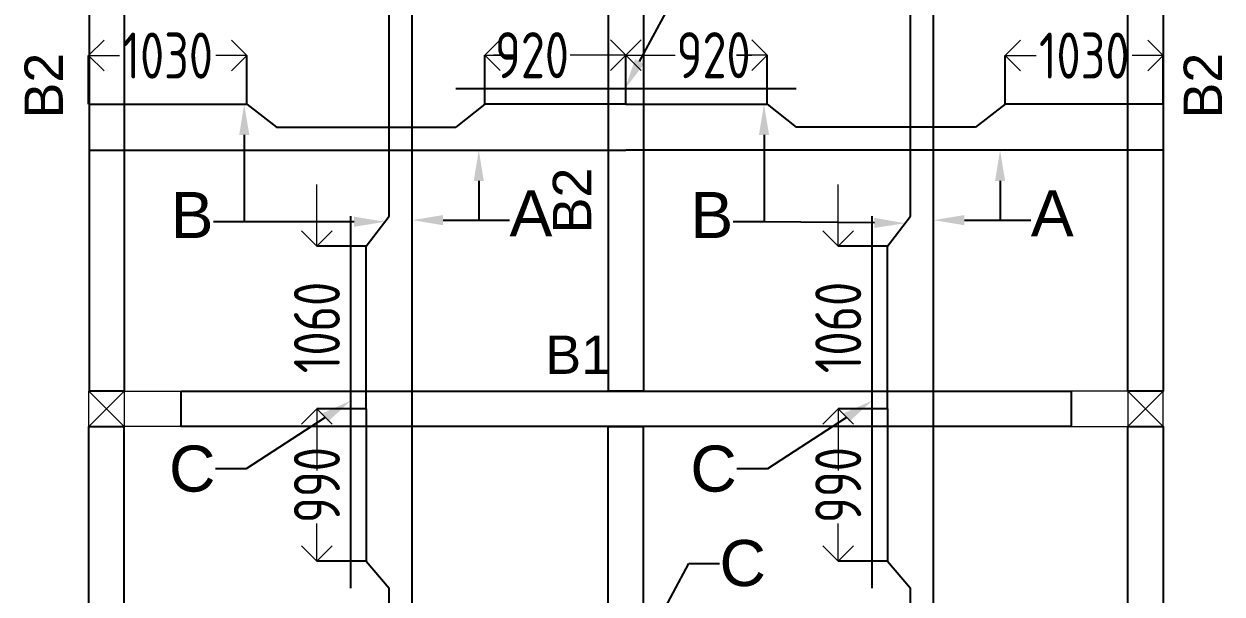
# Model space of a CAD drawing. Header units: inches. Extents: x -605 to 2991212, y -2872845 to 0.
# Drawn here: x 2845489 to 2853293, y -2283515 to -2279805 of the extents above; entities that cross this region are included whole.
import ezdxf
from ezdxf import colors
from ezdxf.entities.mleader import LeaderData, LeaderLine
from ezdxf.enums import TextEntityAlignment as Align
from ezdxf.math import Vec2, Vec3

# ---------------------------------------------------------------- set-up
doc = ezdxf.new("R2010")
doc.units = ezdxf.units.IN
doc.header["$LTSCALE"] = 600
doc.header["$MEASUREMENT"] = 0
for name, color, linetype, lineweight in [('rDIMension', 1, 'Continuous', 18), ('rRCC 2', 40, 'Continuous', 15), ('rREINF 1', 1, 'Continuous', 25)]:
    doc.layers.add(name, color=color, linetype=linetype, lineweight=lineweight)
doc.styles.add('DIM', font='geniso.shx', dxfattribs={"width": 0.85})
doc.styles.get("Standard").update_dxf_attribs({"font": 'arial.ttf'})
doc.dimstyles.new('ST-100', dxfattribs={"dimscale": 100, "dimtxt": 2.5, "dimasz": 2, "dimexe": 0.18, "dimexo": 0.0625, "dimgap": 0.2, "dimtad": 0, "dimdec": 0, "dimzin": 0, "dimdsep": 46, "dimtxsty": 'DIM', "dimblk": 'OPEN90', "dimcen": 0.09, "dimclrd": 256, "dimclrt": 7, "dimadec": 0, "dimazin": 0, "dimtfac": 1, "dimtdec": 0, "dimtofl": 0, "dimtmove": 0, "dimatfit": 3, "dimldrblk": 'OPEN90', "dimfxl": 1, "dimtolj": 1, "dimtzin": 0, "dimlwd": -1, "dimarcsym": 0})

# ---------------------------------------------------------------- blocks, each defined once
blk = doc.blocks.new('_Open90')
at = {"color": 0, "linetype": 'ByBlock', "lineweight": -2}
for p, q in [((-0.5, 0.5), (0, 0)), ((0, 0), (-1, 0)), ((0, 0), (-0.5, -0.5))]:
    blk.add_line(p, q, dxfattribs=at)
blk = doc.blocks.new('*D1016')
at = {"layer": 'Defpoints', "color": 0, "linetype": 'ByBlock'}
for p in [(2846940.3, -2280010.8), (2845910.3, -2280326.6), (2846940.3, -2280326.6)]:
    blk.add_point(p, dxfattribs=at)
at = {"layer": 'rDIMension', "color": 0, "linetype": 'ByBlock', "lineweight": -2}
for p, q in [((2845910.3, -2280326.6), (2845910.3, -2280010.8)), ((2846940.3, -2280326.6), (2846940.3, -2280010.8))]:
    blk.add_line(p, q, dxfattribs=at)
at = {"layer": 'rDIMension'}
for p, q in [((2846110.3, -2280010.8), (2846111.9, -2280010.8)), ((2846740.3, -2280010.8), (2846738.6, -2280010.8))]:
    blk.add_line(p, q, dxfattribs=at)
at = {"layer": 'rDIMension', "linetype": 'ByBlock', "xscale": 200, "yscale": 200, "zscale": 200, "rotation": 180}
blk.add_blockref('_Open90', (2845910.3, -2280010.8), dxfattribs=at)
at = {"layer": 'rDIMension', "linetype": 'ByBlock', "xscale": 200, "yscale": 200, "zscale": 200}
blk.add_blockref('_Open90', (2846940.3, -2280010.8), dxfattribs=at)
at = {"layer": 'rDIMension', "color": 7, "linetype": 'ByBlock', "insert": (2846425.3, -2280010.8), "char_height": 300, "attachment_point": 5, "style": 'DIM'}
blk.add_mtext('\\A1;1030', dxfattribs=at)
blk = doc.blocks.new('*D1017')
at = {"layer": 'Defpoints', "color": 0, "linetype": 'ByBlock'}
for p in [(2849410.3, -2280008.2), (2848490.3, -2280326.6), (2849410.3, -2280326.6)]:
    blk.add_point(p, dxfattribs=at)
at = {"layer": 'rDIMension', "color": 0, "linetype": 'ByBlock', "lineweight": -2}
for p, q in [((2848490.3, -2280326.6), (2848490.3, -2280008.2)), ((2849410.3, -2280326.6), (2849410.3, -2280008.2))]:
    blk.add_line(p, q, dxfattribs=at)
at = {"layer": 'rDIMension'}
for p, q in [((2848690.3, -2280008.2), (2848548.4, -2280008.2)), ((2849210.3, -2280008.2), (2849047.6, -2280008.2))]:
    blk.add_line(p, q, dxfattribs=at)
at = {"layer": 'rDIMension', "linetype": 'ByBlock', "xscale": 200, "yscale": 200, "zscale": 200, "rotation": 180}
blk.add_blockref('_Open90', (2848490.3, -2280008.2), dxfattribs=at)
at = {"layer": 'rDIMension', "linetype": 'ByBlock', "xscale": 200, "yscale": 200, "zscale": 200}
blk.add_blockref('_Open90', (2849410.3, -2280008.2), dxfattribs=at)
at = {"layer": 'rDIMension', "color": 7, "linetype": 'ByBlock', "insert": (2848798, -2280008.2), "char_height": 300, "attachment_point": 5, "style": 'DIM'}
blk.add_mtext('\\A1;920', dxfattribs=at)
blk = doc.blocks.new('*D1018')
at = {"layer": 'Defpoints', "color": 0, "linetype": 'ByBlock'}
for p in [(2851880.3, -2280010.8), (2851880.3, -2280326.6), (2852910.3, -2280326.6)]:
    blk.add_point(p, dxfattribs=at)
at = {"layer": 'rDIMension', "color": 0, "linetype": 'ByBlock', "lineweight": -2}
for p, q in [((2851880.3, -2280326.6), (2851880.3, -2280010.8)), ((2852910.3, -2280326.6), (2852910.3, -2280010.8))]:
    blk.add_line(p, q, dxfattribs=at)
at = {"layer": 'rDIMension'}
for p, q in [((2852080.3, -2280010.8), (2852081.9, -2280010.8)), ((2852710.3, -2280010.8), (2852708.6, -2280010.8))]:
    blk.add_line(p, q, dxfattribs=at)
at = {"layer": 'rDIMension', "linetype": 'ByBlock', "xscale": 200, "yscale": 200, "zscale": 200, "rotation": 180}
blk.add_blockref('_Open90', (2851880.3, -2280010.8), dxfattribs=at)
at = {"layer": 'rDIMension', "linetype": 'ByBlock', "xscale": 200, "yscale": 200, "zscale": 200}
blk.add_blockref('_Open90', (2852910.3, -2280010.8), dxfattribs=at)
at = {"layer": 'rDIMension', "color": 7, "linetype": 'ByBlock', "insert": (2852395.3, -2280010.8), "char_height": 300, "attachment_point": 5, "style": 'DIM'}
blk.add_mtext('\\A1;1030', dxfattribs=at)
blk = doc.blocks.new('*D1019')
at = {"layer": 'Defpoints', "color": 0, "linetype": 'ByBlock'}
for p in [(2849410.3, -2280008.2), (2849410.3, -2280326.6), (2850330.3, -2280326.6)]:
    blk.add_point(p, dxfattribs=at)
at = {"layer": 'rDIMension', "color": 0, "linetype": 'ByBlock', "lineweight": -2}
for p, q in [((2849410.3, -2280326.6), (2849410.3, -2280008.2)), ((2850330.3, -2280326.6), (2850330.3, -2280008.2))]:
    blk.add_line(p, q, dxfattribs=at)
at = {"layer": 'rDIMension'}
for p, q in [((2849610.3, -2280008.2), (2849731.4, -2280008.2)), ((2850130.3, -2280008.2), (2850230.6, -2280008.2))]:
    blk.add_line(p, q, dxfattribs=at)
at = {"layer": 'rDIMension', "linetype": 'ByBlock', "xscale": 200, "yscale": 200, "zscale": 200, "rotation": 180}
blk.add_blockref('_Open90', (2849410.3, -2280008.2), dxfattribs=at)
at = {"layer": 'rDIMension', "linetype": 'ByBlock', "xscale": 200, "yscale": 200, "zscale": 200}
blk.add_blockref('_Open90', (2850330.3, -2280008.2), dxfattribs=at)
at = {"layer": 'rDIMension', "color": 7, "linetype": 'ByBlock', "insert": (2849981, -2280008.2), "char_height": 300, "attachment_point": 5, "style": 'DIM'}
blk.add_mtext('\\A1;920', dxfattribs=at)
blk = doc.blocks.new('*D1121')
at = {"layer": 'Defpoints', "color": 0, "linetype": 'ByBlock'}
for p in [(2847397.1, -2282310.6), (2847717.8, -2282310.6), (2847717.8, -2283300.6)]:
    blk.add_point(p, dxfattribs=at)
at = {"layer": 'rDIMension', "color": 0, "linetype": 'ByBlock', "lineweight": -2}
for p, q in [((2847717.8, -2282310.6), (2847397.1, -2282310.6)), ((2847717.8, -2283300.6), (2847397.1, -2283300.6))]:
    blk.add_line(p, q, dxfattribs=at)
at = {"layer": 'rDIMension'}
for p, q in [((2847397.1, -2282510.6), (2847397.1, -2282555.5)), ((2847397.1, -2283100.6), (2847397.1, -2283055.7))]:
    blk.add_line(p, q, dxfattribs=at)
at = {"layer": 'rDIMension', "linetype": 'ByBlock', "xscale": 200, "yscale": 200, "zscale": 200}
for p, rotation in [((2847397.1, -2282310.6), 90), ((2847397.1, -2283300.6), 270)]:
    blk.add_blockref('_Open90', p, dxfattribs=dict(at, rotation=rotation))
at = {"layer": 'rDIMension', "color": 7, "linetype": 'ByBlock', "insert": (2847397.1, -2282805.6), "char_height": 300, "attachment_point": 5, "rotation": 90, "style": 'DIM'}
blk.add_mtext('\\A1;990', dxfattribs=at)
blk = doc.blocks.new('*D1123')
at = {"layer": 'Defpoints', "color": 0, "linetype": 'ByBlock'}
for p in [(2850792.9, -2282310.6), (2851113.6, -2282310.6), (2851113.6, -2283300.6)]:
    blk.add_point(p, dxfattribs=at)
at = {"layer": 'rDIMension', "color": 0, "linetype": 'ByBlock', "lineweight": -2}
for p, q in [((2851113.6, -2282310.6), (2850792.9, -2282310.6)), ((2851113.6, -2283300.6), (2850792.9, -2283300.6))]:
    blk.add_line(p, q, dxfattribs=at)
at = {"layer": 'rDIMension'}
for p, q in [((2850792.9, -2282510.6), (2850792.9, -2282555.5)), ((2850792.9, -2283100.6), (2850792.9, -2283055.7))]:
    blk.add_line(p, q, dxfattribs=at)
at = {"layer": 'rDIMension', "linetype": 'ByBlock', "xscale": 200, "yscale": 200, "zscale": 200}
for p, rotation in [((2850792.9, -2282310.6), 90), ((2850792.9, -2283300.6), 270)]:
    blk.add_blockref('_Open90', p, dxfattribs=dict(at, rotation=rotation))
at = {"layer": 'rDIMension', "color": 7, "linetype": 'ByBlock', "insert": (2850792.9, -2282805.6), "char_height": 300, "attachment_point": 5, "rotation": 90, "style": 'DIM'}
blk.add_mtext('\\A1;990', dxfattribs=at)
blk = doc.blocks.new('*D1125')
at = {"layer": 'Defpoints', "color": 0, "linetype": 'ByBlock'}
for p in [(2847717.8, -2281250.6), (2847397.1, -2282310.6), (2847717.8, -2282310.6)]:
    blk.add_point(p, dxfattribs=at)
at = {"layer": 'rDIMension'}
for p, q in [((2847397.1, -2281050.6), (2847397.1, -2280850.6)), ((2847397.1, -2282510.6), (2847397.1, -2282710.6))]:
    blk.add_line(p, q, dxfattribs=at)
at = {"layer": 'rDIMension', "color": 0, "linetype": 'ByBlock', "lineweight": -2}
for p, q in [((2847717.8, -2281250.6), (2847397.1, -2281250.6)), ((2847717.8, -2282310.6), (2847397.1, -2282310.6))]:
    blk.add_line(p, q, dxfattribs=at)
at = {"layer": 'rDIMension', "linetype": 'ByBlock', "xscale": 200, "yscale": 200, "zscale": 200}
for p, rotation in [((2847397.1, -2281250.6), 270), ((2847397.1, -2282310.6), 90)]:
    blk.add_blockref('_Open90', p, dxfattribs=dict(at, rotation=rotation))
at = {"layer": 'rDIMension', "color": 7, "linetype": 'ByBlock', "insert": (2847397.1, -2281780.6), "char_height": 300, "attachment_point": 5, "rotation": 90, "style": 'DIM'}
blk.add_mtext('\\A1;1060', dxfattribs=at)
blk = doc.blocks.new('*D1127')
at = {"layer": 'Defpoints', "color": 0, "linetype": 'ByBlock'}
for p in [(2851113.6, -2281250.6), (2850792.9, -2282310.6), (2851113.6, -2282310.6)]:
    blk.add_point(p, dxfattribs=at)
at = {"layer": 'rDIMension'}
for p, q in [((2850792.9, -2281050.6), (2850792.9, -2280850.6)), ((2850792.9, -2282510.6), (2850792.9, -2282710.6))]:
    blk.add_line(p, q, dxfattribs=at)
at = {"layer": 'rDIMension', "color": 0, "linetype": 'ByBlock', "lineweight": -2}
for p, q in [((2851113.6, -2281250.6), (2850792.9, -2281250.6)), ((2851113.6, -2282310.6), (2850792.9, -2282310.6))]:
    blk.add_line(p, q, dxfattribs=at)
at = {"layer": 'rDIMension', "linetype": 'ByBlock', "xscale": 200, "yscale": 200, "zscale": 200}
for p, rotation in [((2850792.9, -2281250.6), 270), ((2850792.9, -2282310.6), 90)]:
    blk.add_blockref('_Open90', p, dxfattribs=dict(at, rotation=rotation))
at = {"layer": 'rDIMension', "color": 7, "linetype": 'ByBlock', "insert": (2850792.9, -2281780.6), "char_height": 300, "attachment_point": 5, "rotation": 90, "style": 'DIM'}
blk.add_mtext('\\A1;1060', dxfattribs=at)

msp = doc.modelspace()

# ---------------------------------------------------------------- linework, layer by layer
at = {"color": 4, "linetype": 'ByBlock'}
for points in [[(2848017.8, -2282310.6), (2848017.8, -2278339.1)], [(2851413.6, -2282310.6), (2851413.6, -2278339.1)], [(2847867.8, -2281055.8), (2847867.8, -2279593.8)], [(2851263.6, -2281055.8), (2851263.6, -2279593.8)], [(2850518.5, -2280226.6), (2848302, -2280226.6)], [(2845910.3, -2280326.6), (2846940.3, -2280326.6), (2847133.5, -2280476.6)], [(2849410.3, -2280326.6), (2848490.3, -2280326.6), (2848302, -2280476.6)], [(2849410.3, -2280326.6), (2850330.3, -2280326.6), (2850518.5, -2280476.6)], [(2852910.3, -2280326.6), (2851880.3, -2280326.6), (2851687, -2280476.6)], [(2847133.5, -2280476.6), (2848302, -2280476.6)], [(2851687, -2280476.6), (2850518.5, -2280476.6)], [(2845910.3, -2280626.6), (2849410.3, -2280626.6)], [(2852910.3, -2280626.6), (2849410.3, -2280626.6)], [(2847617.8, -2283477.4), (2847617.8, -2281055.8)], [(2847717.8, -2282310.6), (2847717.8, -2281250.6), (2847867.8, -2281055.8)], [(2851013.6, -2283477.4), (2851013.6, -2281055.8)], [(2851113.6, -2282310.6), (2851113.6, -2281250.6), (2851263.6, -2281055.8)], [(2847717.8, -2282310.6), (2847717.8, -2283300.6), (2847867.8, -2283477.4)], [(2848017.8, -2285985), (2848017.8, -2282310.6)], [(2851113.6, -2282310.6), (2851113.6, -2283300.6), (2851263.6, -2283477.4)], [(2851413.6, -2285985), (2851413.6, -2282310.6)], [(2847867.8, -2284818.2), (2847867.8, -2283477.4)], [(2851263.6, -2284818.2), (2851263.6, -2283477.4)]]:
    msp.add_lwpolyline(points, dxfattribs=at)
at = {"color": 1, "linetype": 'ByBlock'}
for points in [[(2845914.7, -2278454.1), (2846142.5, -2278454.1), (2846142.5, -2282195.6), (2845914.7, -2282195.6)], [(2849297.5, -2278454), (2849525.3, -2278454), (2849525.3, -2282195.6), (2849297.5, -2282195.6)], [(2852680.3, -2278454.1), (2852910.3, -2278454.1), (2852910.3, -2282195.6), (2852680.3, -2282195.6)], [(2846512.5, -2282195.6), (2852310.3, -2282195.6), (2852310.3, -2282425.6), (2846512.5, -2282425.6)], [(2845912.5, -2282425.6), (2846140.3, -2282425.6), (2846140.3, -2285870), (2845912.5, -2285870)], [(2849295.3, -2282425.6), (2849523.1, -2282425.6), (2849523.1, -2285870), (2849295.3, -2285870)], [(2852680.3, -2282425.6), (2852910.3, -2282425.6), (2852910.3, -2285870), (2852680.3, -2285870)]]:
    msp.add_lwpolyline(points, close=True, dxfattribs=at)
at = {"layer": 'rRCC 2', "color": 6}
for p, q in [((2845912.5, -2282195.6), (2846142.5, -2282425.6)), ((2845912.5, -2282425.6), (2846142.5, -2282195.6)), ((2852910.3, -2282195.6), (2852680.3, -2282425.6)), ((2852910.3, -2282425.6), (2852680.3, -2282195.6))]:
    msp.add_line(p, q, dxfattribs=at)
for points in [[(2845912.5, -2282425.6), (2845912.5, -2282195.6), (2846512.5, -2282195.6), (2846512.5, -2282425.6)], [(2845912.5, -2282195.6), (2846142.5, -2282195.6), (2846142.5, -2282425.6), (2845912.5, -2282425.6)], [(2852910.3, -2282425.6), (2852910.3, -2282195.6), (2852310.3, -2282195.6), (2852310.3, -2282425.6)], [(2852910.3, -2282195.6), (2852680.3, -2282195.6), (2852680.3, -2282425.6), (2852910.3, -2282425.6)]]:
    msp.add_lwpolyline(points, close=True, dxfattribs=at)

# ---------------------------------------------------------------- texts
at = {"layer": 'rRCC 2'}
for p in [(2845617.6, -2280206.3), (2853168, -2280206.3), (2849058.9, -2280954)]:
    msp.add_text('B2', height=250, rotation=90, dxfattribs=at).set_placement(p, align=Align.MIDDLE_CENTER)
msp.add_text('B1', height=250, dxfattribs=at).set_placement((2849099, -2281957.6), align=Align.MIDDLE_CENTER)

# ---------------------------------------------------------------- dimensions: what is measured, and where the dimension line sits
at = {"layer": 'rDIMension', "color": 1, "linetype": 'ByBlock'}
for base, p1, p2, override, picture, middle in [((2849410.3, -2280008.2), (2848490.3, -2280326.6), (2849410.3, -2280326.6), {"dimtxt": 3, "dimexe": 0, "dimexo": 0, "dimtmove": 1, "dimfxl": 1.25, "dimtfillclr": 256, "dimarcsym": 2}, '*D1017', (2848798, -2280008.2)), ((2846940.3, -2280010.8), (2845910.3, -2280326.6), (2846940.3, -2280326.6), {"dimtxt": 3, "dimasz": 2, "dimexe": 0, "dimexo": 0, "dimtmove": 1, "dimfxl": 1.25, "dimtfillclr": 256, "dimarcsym": 2}, '*D1016', (2846425.3, -2280010.8))]:
    dim = msp.add_linear_dim(base=base, p1=p1, p2=p2, dimstyle='ST-100', override=override, dxfattribs=at)
    dim.commit()
    dim.dimension.update_dxf_attribs({"geometry": picture, "text_midpoint": middle, "dimtype": 160})
for base, p1, p2, override, picture, middle in [((2849410.3, -2280008.2), (2850330.3, -2280326.6), (2849410.3, -2280326.6), {"dimtxt": 3, "dimexe": 0, "dimexo": 0, "dimtmove": 1, "dimfxl": 1.25, "dimtfillclr": 256, "dimarcsym": 2}, '*D1019', (2849981, -2280008.2)), ((2851880.3, -2280010.8), (2852910.3, -2280326.6), (2851880.3, -2280326.6), {"dimtxt": 3, "dimasz": 2, "dimexe": 0, "dimexo": 0, "dimtmove": 1, "dimfxl": 1.25, "dimtfillclr": 256, "dimarcsym": 2}, '*D1018', (2852395.3, -2280010.8))]:
    dim = msp.add_linear_dim(base=base, p1=p1, p2=p2, angle=180, dimstyle='ST-100', override=override, dxfattribs=at)
    dim.commit()
    dim.dimension.update_dxf_attribs({"geometry": picture, "text_midpoint": middle, "dimtype": 160})
for base, p1, p2, picture, middle in [((2847397.1, -2282310.6), (2847717.8, -2281250.6), (2847717.8, -2282310.6), '*D1125', (2847397.1, -2281780.6)), ((2850792.9, -2282310.6), (2851113.6, -2281250.6), (2851113.6, -2282310.6), '*D1127', (2850792.9, -2281780.6)), ((2847397.1, -2282310.6), (2847717.8, -2283300.6), (2847717.8, -2282310.6), '*D1121', (2847397.1, -2282805.6)), ((2850792.9, -2282310.6), (2851113.6, -2283300.6), (2851113.6, -2282310.6), '*D1123', (2850792.9, -2282805.6))]:
    dim = msp.add_linear_dim(base=base, p1=p1, p2=p2, angle=90, dimstyle='ST-100', override={"dimtxt": 3, "dimexe": 0, "dimexo": 0, "dimtmove": 1, "dimfxl": 1.25, "dimtfillclr": 256, "dimarcsym": 2}, dxfattribs=at)
    dim.commit()
    dim.dimension.update_dxf_attribs({"geometry": picture, "text_midpoint": middle})

# ---------------------------------------------------------------- leaders
at = {"layer": 'rREINF 1', "color": 3, "linetype": 'ByBlock'}
ml = msp.add_multileader_mtext('Standard', dxfattribs=at)
ml.set_content('C', color=3)
ml.set_leader_properties()
ml.build(insert=Vec2(0, 0))
ml.multileader.update_dxf_attribs({"text_top_attachment_type": 0, "text_bottom_attachment_type": 0, "dogleg_length": 200, "arrow_head_size": 200})
ctx = ml.context
ctx.base_point, ctx.char_height, ctx.arrow_head_size, ctx.landing_gap_size, ctx.plane_origin = Vec3(2849953.6, -2279574.7), 300, 200, 0.09, Vec3(2848982.8, -2280477.2)
notes = []
notes.append((ctx, [(0, (1, 1, 0), (2849753.6, -2279574.7), (1, 0), 200, [(0, [(2849404.2, -2280226.6)], 256, [])])]))
ctx.mtext.insert, ctx.mtext.flow_direction = Vec3(2849953.7, -2279422.1), 5
ml = msp.add_multileader_mtext('Standard', dxfattribs=at)
ml.set_content('B', color=3)
ml.set_leader_properties()
ml.build(insert=Vec2(0, 0))
ml.multileader.update_dxf_attribs({"text_top_attachment_type": 0, "text_bottom_attachment_type": 0, "dogleg_length": 200, "arrow_head_size": 200})
ctx = ml.context
ctx.base_point, ctx.char_height, ctx.arrow_head_size, ctx.landing_gap_size, ctx.plane_origin = Vec3(2846497, -2281092.9), 300, 200, 0.09, Vec3(2846957.9, -2280499.7)
ctx.text_align_type = 2
notes.append((ctx, [(0, (1, 1, 0), (2846923.7, -2281092.9), (-1, 0), 200, [(0, [(2846923.7, -2280326.6)], 256, [])])]))
ctx.mtext.insert, ctx.mtext.alignment, ctx.mtext.flow_direction = Vec3(2846723.6, -2280898.5), 3, 5
ml = msp.add_multileader_mtext('Standard', dxfattribs=at)
ml.set_content('B', color=3)
ml.set_leader_properties()
ml.build(insert=Vec2(0, 0))
ml.multileader.update_dxf_attribs({"text_top_attachment_type": 0, "text_bottom_attachment_type": 0, "dogleg_length": 200, "arrow_head_size": 200})
ctx = ml.context
ctx.base_point, ctx.char_height, ctx.arrow_head_size, ctx.landing_gap_size, ctx.plane_origin = Vec3(2849882.7, -2281092.9), 300, 200, 0.09, Vec3(2850343.6, -2280499.7)
ctx.text_align_type = 2
notes.append((ctx, [(0, (1, 1, 0), (2850309.4, -2281092.9), (-1, 0), 200, [(0, [(2850309.4, -2280326.6)], 256, [])])]))
ctx.mtext.insert, ctx.mtext.alignment, ctx.mtext.flow_direction = Vec3(2850109.3, -2280898.5), 3, 5
ml = msp.add_multileader_mtext('Standard', dxfattribs=at)
ml.set_content('A', color=3)
ml.set_leader_properties()
ml.build(insert=Vec2(0, 0))
ml.multileader.update_dxf_attribs({"text_top_attachment_type": 0, "text_bottom_attachment_type": 0, "dogleg_length": 200, "arrow_head_size": 200})
ctx = ml.context
ctx.base_point, ctx.char_height, ctx.arrow_head_size, ctx.landing_gap_size, ctx.plane_origin = Vec3(2848651.4, -2281081.8), 300, 200, 0.09, Vec3(2848604.8, -2280488.6)
notes.append((ctx, [(0, (1, 1, 0), (2848451.4, -2281081.8), (1, 0), 200, [(0, [(2848451.4, -2280626.6)], 256, [])])]))
ctx.mtext.insert, ctx.mtext.flow_direction = Vec3(2848651.5, -2280887.4), 5
ml = msp.add_multileader_mtext('Standard', dxfattribs=at)
ml.set_content('A', color=3)
ml.set_leader_properties()
ml.build(insert=Vec2(0, 0))
ml.multileader.update_dxf_attribs({"text_top_attachment_type": 0, "text_bottom_attachment_type": 0, "dogleg_length": 200, "arrow_head_size": 200})
ctx = ml.context
ctx.base_point, ctx.char_height, ctx.arrow_head_size, ctx.landing_gap_size, ctx.plane_origin = Vec3(2852047.2, -2281081.8), 300, 200, 0.09, Vec3(2852000.6, -2280488.6)
notes.append((ctx, [(0, (1, 1, 0), (2851847.2, -2281081.8), (1, 0), 200, [(0, [(2851847.2, -2280626.6)], 256, [])])]))
ctx.mtext.insert, ctx.mtext.flow_direction = Vec3(2852047.3, -2280887.4), 5
ml = msp.add_multileader_mtext('Standard', dxfattribs=at)
ml.set_content('', color=3)
ml.set_leader_properties()
ml.build(insert=Vec2(0, 0))
ml.multileader.update_dxf_attribs({"text_top_attachment_type": 0, "text_bottom_attachment_type": 0, "dogleg_length": 200, "arrow_head_size": 200})
ctx = ml.context
ctx.base_point, ctx.char_height, ctx.arrow_head_size, ctx.landing_gap_size, ctx.plane_origin = Vec3(2846723.5, -2281092.9), 300, 200, 0.09, Vec3(2847527.1, -2281092.9)
ctx.text_align_type = 2
notes.append((ctx, [(0, (1, 1, 0), (2846923.7, -2281092.9), (-1, 0), 200, [(0, [(2847839.7, -2281092.2)], 256, [])])]))
ctx.mtext.insert, ctx.mtext.alignment, ctx.mtext.flow_direction = Vec3(2846723.6, -2280942.9), 3, 5
ml = msp.add_multileader_mtext('Standard', dxfattribs=at)
ml.set_content('', color=3)
ml.set_leader_properties()
ml.build(insert=Vec2(0, 0))
ml.multileader.update_dxf_attribs({"text_top_attachment_type": 0, "text_bottom_attachment_type": 0, "dogleg_length": 200, "arrow_head_size": 200})
ctx = ml.context
ctx.base_point, ctx.char_height, ctx.arrow_head_size, ctx.landing_gap_size, ctx.plane_origin = Vec3(2848651.4, -2281081.8), 300, 200, 0.09, Vec3(2848035.5, -2281081.8)
notes.append((ctx, [(0, (1, 1, 0), (2848451.4, -2281081.8), (1, 0), 200, [(0, [(2848018.6, -2281081.8)], 256, [])])]))
ctx.mtext.insert, ctx.mtext.flow_direction = Vec3(2848651.5, -2280931.8), 5
ml = msp.add_multileader_mtext('Standard', dxfattribs=at)
ml.set_content('', color=3)
ml.set_leader_properties()
ml.build(insert=Vec2(0, 0))
ml.multileader.update_dxf_attribs({"text_top_attachment_type": 0, "text_bottom_attachment_type": 0, "dogleg_length": 200, "arrow_head_size": 200})
ctx = ml.context
ctx.base_point, ctx.char_height, ctx.arrow_head_size, ctx.landing_gap_size, ctx.plane_origin = Vec3(2850109.3, -2281092.9), 300, 200, 0.09, Vec3(2850912.8, -2281092.9)
ctx.text_align_type = 2
notes.append((ctx, [(0, (1, 1, 0), (2850309.4, -2281092.9), (-1, 0), 200, [(0, [(2851228.2, -2281101.8)], 256, [])])]))
ctx.mtext.insert, ctx.mtext.alignment, ctx.mtext.flow_direction = Vec3(2850109.3, -2280942.9), 3, 5
ml = msp.add_multileader_mtext('Standard', dxfattribs=at)
ml.set_content('', color=3)
ml.set_leader_properties()
ml.build(insert=Vec2(0, 0))
ml.multileader.update_dxf_attribs({"text_top_attachment_type": 0, "text_bottom_attachment_type": 0, "dogleg_length": 200, "arrow_head_size": 200})
ctx = ml.context
ctx.base_point, ctx.char_height, ctx.arrow_head_size, ctx.landing_gap_size, ctx.plane_origin = Vec3(2852047.2, -2281081.8), 300, 200, 0.09, Vec3(2851431.3, -2281081.8)
notes.append((ctx, [(0, (1, 1, 0), (2851847.2, -2281081.8), (1, 0), 200, [(0, [(2851414.4, -2281081.8)], 256, [])])]))
ctx.mtext.insert, ctx.mtext.flow_direction = Vec3(2852047.3, -2280931.8), 5
ml = msp.add_multileader_mtext('Standard', dxfattribs=at)
ml.set_content('C', color=3)
ml.set_leader_properties()
ml.build(insert=Vec2(0, 0))
ml.multileader.update_dxf_attribs({"text_top_attachment_type": 0, "text_bottom_attachment_type": 0, "dogleg_length": 200, "arrow_head_size": 200})
ctx = ml.context
ctx.base_point, ctx.char_height, ctx.arrow_head_size, ctx.landing_gap_size, ctx.plane_origin = Vec3(2846471, -2282701.2), 300, 200, 0.09, Vec3(2847367.3, -2282298.6)
ctx.text_align_type = 2
notes.append((ctx, [(1, (1, 1, 0), (2846936.4, -2282701.2), (-1, 0), 200, [(0, [(2847617.8, -2282256.7)], 256, [])])]))
ctx.mtext.insert, ctx.mtext.alignment, ctx.mtext.flow_direction = Vec3(2846736.3, -2282548.6), 3, 5
ml = msp.add_multileader_mtext('Standard', dxfattribs=at)
ml.set_content('C', color=3)
ml.set_leader_properties()
ml.build(insert=Vec2(0, 0))
ml.multileader.update_dxf_attribs({"text_top_attachment_type": 0, "text_bottom_attachment_type": 0, "dogleg_length": 200, "arrow_head_size": 200})
ctx = ml.context
ctx.base_point, ctx.char_height, ctx.arrow_head_size, ctx.landing_gap_size, ctx.plane_origin = Vec3(2849866.9, -2282701.2), 300, 200, 0.09, Vec3(2850763.1, -2282298.6)
ctx.text_align_type = 2
notes.append((ctx, [(1, (1, 1, 0), (2850332.2, -2282701.2), (-1, 0), 200, [(0, [(2851013.6, -2282256.7)], 256, [])])]))
ctx.mtext.insert, ctx.mtext.alignment, ctx.mtext.flow_direction = Vec3(2850132.2, -2282548.6), 3, 5
ml = msp.add_multileader_mtext('Standard', dxfattribs=at)
ml.set_content('C', color=3)
ml.set_leader_properties()
ml.build(insert=Vec2(0, 0))
ml.multileader.update_dxf_attribs({"text_top_attachment_type": 0, "text_bottom_attachment_type": 0, "dogleg_length": 200, "arrow_head_size": 200})
ctx = ml.context
ctx.base_point, ctx.char_height, ctx.arrow_head_size, ctx.landing_gap_size, ctx.plane_origin = Vec3(2850019.2, -2283315.8), 300, 200, 0.09, Vec3(2849048.4, -2284218.3)
notes.append((ctx, [(0, (1, 1, 0), (2849819.2, -2283315.8), (1, 0), 200, [(0, [(2849469.8, -2283967.7)], 256, [])])]))
ctx.mtext.insert, ctx.mtext.flow_direction = Vec3(2850019.3, -2283163.3), 5
for ctx, leaders in notes:
    for number, flags, end, landing, length, lines in leaders:
        leader = LeaderData()
        leader.index, (leader.has_last_leader_line, leader.has_dogleg_vector, leader.attachment_direction) = number, flags
        leader.last_leader_point, leader.dogleg_vector, leader.dogleg_length = Vec3(end), Vec3(landing), length
        for number, points, colour, breaks in lines:
            line = LeaderLine()
            line.index, line.vertices, line.color, line.breaks = number, Vec3.list(points), colors.encode_raw_color(colour), breaks
            leader.lines.append(line)
        ctx.leaders.append(leader)

doc.saveas('drawing.dxf')
